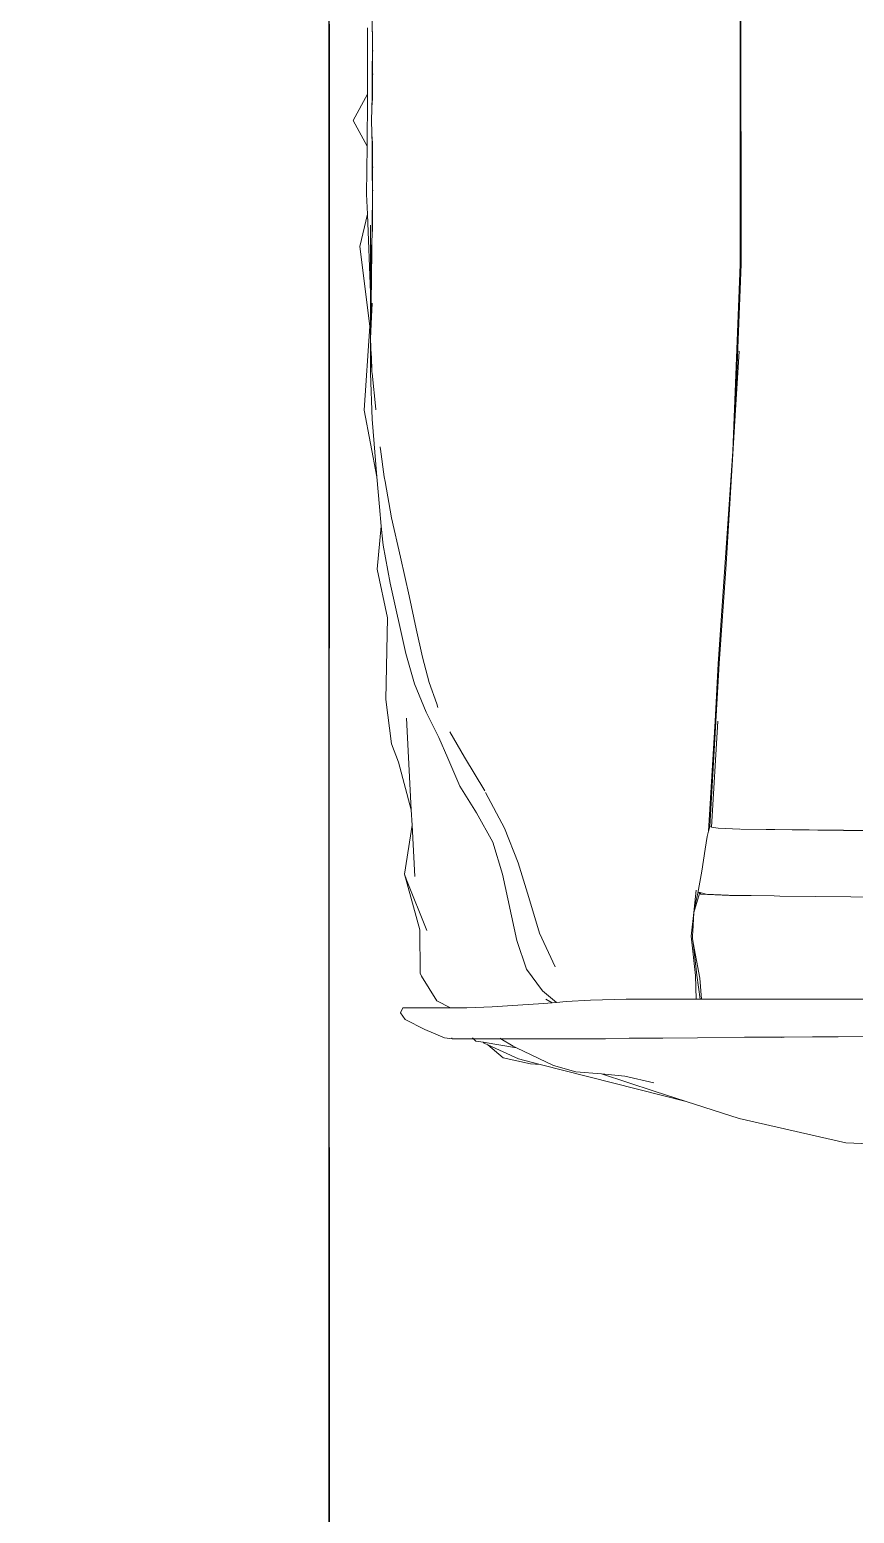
# Model space of a CAD drawing. Header units: metres. Extents: x 167 to 250, y 44 to 219.
# Drawn here: x 225.0101 to 225.1752, y 101.2119 to 101.509 of the extents above; entities that cross this region are included whole.
import ezdxf

# ---------------------------------------------------------------- set-up
doc = ezdxf.new("R2010")
doc.units = ezdxf.units.M
doc.linetypes.add('06-PT1-01$0$HIDDEN2', pattern=[0.1875, 0.125, -0.0625])
doc.layers.add('muros', color=5, linetype='Continuous', lineweight=25)

# ---------------------------------------------------------------- blocks, each defined once
blk = doc.blocks.new('vrefrefrf')
at = {"color": 251, "lineweight": 5, "true_color": 0x636466}
for p, q in [((212.02137, 103.82229), (212.02137, 104.01646)), ((212.05365, 103.91828), (212.05079, 103.85183)), ((212.00027, 103.8383), (212.00067, 103.87371)), ((211.98677, 103.85131), (211.98698, 103.86411)), ((211.98698, 103.86411), (211.98687, 103.85131)), ((212.02907, 103.85026), (212.02897, 103.85606)), ((212.05079, 103.85183), (212.04583, 103.82998)), ((211.98657, 103.83022), (211.98677, 103.85131)), ((211.98687, 103.85131), (211.98657, 103.83022)), ((212.02907, 103.84496), (212.02907, 103.85026)), ((212.02917, 103.83916), (212.02907, 103.84496)), ((212.00007, 103.82781), (212.00025, 103.83712)), ((212.00025, 103.83712), (212.00017, 103.82801)), ((212.00025, 103.83712), (212.00027, 103.8383)), ((212.02917, 103.83106), (212.02917, 103.83916)), ((212.02922, 103.83873), (212.02917, 103.83916)), ((211.81217, 103.83031), (211.87097, 103.83041)), ((211.87097, 103.83041), (211.90196, 103.82919)), ((212.02917, 103.83106), (212.02927, 103.82146)), ((211.87107, 103.83016), (211.81227, 103.83016)), ((211.90927, 103.82866), (211.87107, 103.83016)), ((211.88877, 103.83001), (211.90196, 103.82919)), ((211.90196, 103.82919), (211.93237, 103.82731)), ((211.95277, 103.82566), (211.90927, 103.82866)), ((211.98637, 103.82571), (211.98657, 103.83011)), ((211.99987, 103.82321), (212.00007, 103.82781)), ((212.00017, 103.82801), (211.99997, 103.82351)), ((212.04583, 103.82998), (212.04232, 103.81913)), ((211.93237, 103.82731), (211.95267, 103.82591)), ((211.98607, 103.82401), (211.95267, 103.82591)), ((211.96447, 103.82506), (211.95277, 103.82566)), ((211.96447, 103.82561), (211.98617, 103.82431)), ((211.98698, 103.82373), (211.96447, 103.82506)), ((211.98607, 103.82401), (211.98617, 103.82431)), ((211.98617, 103.82431), (211.98637, 103.82571)), ((211.98698, 103.82373), (211.98607, 103.82401)), ((211.98807, 103.82341), (211.98698, 103.82373)), ((211.98807, 103.82341), (211.99068, 103.82299)), ((211.99068, 103.82299), (211.9952, 103.82231)), ((211.99966, 103.82151), (211.9952, 103.82231)), ((211.99954, 103.82182), (211.99957, 103.82191)), ((211.99966, 103.82151), (211.99954, 103.82182)), ((211.99957, 103.82191), (211.99987, 103.82321)), ((211.99987, 103.82211), (211.99957, 103.82191)), ((211.99957, 103.82191), (212.00367, 103.82071)), ((212.00299, 103.82074), (211.99966, 103.82151)), ((211.99997, 103.82351), (211.99987, 103.82211)), ((212.01707, 103.82191), (212.00987, 103.82057)), ((212.00987, 103.82057), (212.01647, 103.82131)), ((212.01647, 103.82131), (212.02137, 103.82202)), ((212.02137, 103.82229), (212.01707, 103.82191)), ((212.02137, 103.82229), (212.02137, 103.82202)), ((212.02137, 103.82202), (212.02137, 103.82119)), ((212.02937, 103.81436), (212.02927, 103.82146)), ((212.00299, 103.82074), (211.99907, 103.82116)), ((212.00367, 103.82071), (212.00299, 103.82074)), ((212.00755, 103.82049), (212.00367, 103.82071)), ((212.00847, 103.82016), (212.00367, 103.82071)), ((212.00755, 103.82049), (212.00837, 103.82041)), ((212.00837, 103.82041), (212.00852, 103.82043)), ((212.01657, 103.82106), (212.00847, 103.82016)), ((212.00852, 103.82043), (212.00897, 103.82041)), ((212.00987, 103.82057), (212.00897, 103.82041)), ((212.02137, 103.82119), (212.01657, 103.82106)), ((212.02137, 103.80686), (212.02137, 103.82119)), ((212.03473, 103.78924), (212.04232, 103.81913)), ((212.04232, 103.81913), (212.04022, 103.81262)), ((212.02937, 103.80746), (212.02937, 103.81436)), ((212.03669, 103.80183), (212.04022, 103.81262)), ((212.0385, 103.81253), (212.03711, 103.80661)), ((212.02137, 103.80686), (212.02157, 103.79956)), ((212.02947, 103.80266), (212.02937, 103.80746)), ((212.03711, 103.80661), (212.03669, 103.80183)), ((212.02947, 103.78123), (212.02947, 103.80266)), ((212.03669, 103.80183), (212.03622, 103.79658)), ((212.02157, 103.79956), (212.02187, 103.79456)), ((212.02187, 103.79456), (212.02204, 103.79262)), ((212.03622, 103.79658), (212.03495, 103.79198)), ((212.01477, 103.79236), (212.00787, 103.78916)), ((212.01967, 103.78976), (212.02204, 103.79262)), ((212.02138, 103.79043), (212.02212, 103.7917)), ((212.02204, 103.79262), (212.02212, 103.7917)), ((212.02212, 103.7917), (212.02227, 103.78996)), ((212.03495, 103.79198), (212.03133, 103.78445)), ((212.00787, 103.78916), (212.00057, 103.78696)), ((212.01967, 103.78976), (212.01527, 103.78646)), ((212.02227, 103.78996), (212.02297, 103.77946)), ((212.0336, 103.7848), (212.03473, 103.78924)), ((212.03473, 103.78924), (212.03461, 103.7873)), ((212.00057, 103.78696), (211.99347, 103.78476)), ((212.01527, 103.78646), (212.00937, 103.78446)), ((212.03339, 103.78172), (212.03461, 103.7873)), ((211.97907, 103.77806), (211.98637, 103.78196)), ((211.99347, 103.78476), (211.98637, 103.78196)), ((212.00937, 103.78446), (211.99577, 103.78156)), ((212.03097, 103.78371), (212.02947, 103.78123)), ((212.03133, 103.78445), (212.03018, 103.77759)), ((212.03073, 103.77858), (212.0336, 103.7848)), ((212.03133, 103.78445), (212.03097, 103.78371)), ((211.98927, 103.77956), (211.98327, 103.77626)), ((211.99577, 103.78156), (211.98927, 103.77956)), ((212.02297, 103.77946), (212.02317, 103.77426)), ((212.02947, 103.78123), (212.02937, 103.78106)), ((212.02947, 103.78123), (212.02947, 103.77562)), ((212.03339, 103.78172), (212.03073, 103.77858)), ((211.97877, 103.77796), (211.97187, 103.77376)), ((211.98327, 103.77626), (211.97777, 103.77286)), ((212.02947, 103.77562), (212.02995, 103.77613)), ((212.03018, 103.77759), (212.02995, 103.77613)), ((212.03037, 103.77781), (212.03018, 103.77759)), ((212.03037, 103.77781), (212.03073, 103.77858)), ((211.96667, 103.77076), (211.97187, 103.77376)), ((211.97777, 103.77286), (211.97207, 103.77036)), ((212.02317, 103.77426), (212.02317, 103.77094)), ((212.02927, 103.77541), (212.02947, 103.77562)), ((212.02947, 103.77562), (212.02947, 103.77126)), ((211.96787, 103.76856), (211.97207, 103.77036)), ((212.02317, 103.77094), (212.02173, 103.76811)), ((212.02317, 103.76116), (212.02317, 103.77094)), ((212.02757, 103.76566), (212.02927, 103.76966)), ((212.02947, 103.77126), (212.02927, 103.77122)), ((212.02927, 103.76966), (212.02947, 103.77126)), ((211.95657, 103.76656), (211.96094, 103.76813)), ((211.96094, 103.76813), (211.96167, 103.76836)), ((211.96267, 103.76596), (211.96787, 103.76856)), ((212.02173, 103.76811), (212.0167, 103.76498)), ((211.94557, 103.76386), (211.93887, 103.76246)), ((211.95137, 103.76516), (211.94557, 103.76386)), ((211.95657, 103.76656), (211.95137, 103.76516)), ((211.95687, 103.76356), (211.96267, 103.76596)), ((211.99626, 103.76359), (211.9858, 103.76306)), ((212.00717, 103.76461), (211.99582, 103.76154)), ((212.00733, 103.76605), (211.99697, 103.76191)), ((212.00717, 103.76461), (212.01607, 103.76471)), ((212.0167, 103.76498), (212.01607, 103.76471)), ((212.02557, 103.76166), (212.02757, 103.76566)), ((211.93097, 103.76066), (211.92287, 103.75886)), ((211.93887, 103.76246), (211.93097, 103.76066)), ((211.93627, 103.75856), (211.95067, 103.76176)), ((211.95687, 103.76356), (211.95067, 103.76176)), ((211.98264, 103.7629), (211.9639, 103.76194)), ((211.97286, 103.76028), (211.98264, 103.7629)), ((211.9858, 103.76306), (211.98264, 103.7629)), ((211.9858, 103.76306), (211.99582, 103.76154)), ((211.99697, 103.76191), (211.99582, 103.76154)), ((212.02317, 103.76116), (212.02417, 103.76066)), ((212.02417, 103.76066), (212.02557, 103.76166)), ((211.91547, 103.75756), (211.91447, 103.75736)), ((211.92287, 103.75886), (211.91547, 103.75756)), ((211.93627, 103.75856), (211.92847, 103.75716)), ((211.94334, 103.758), (211.93342, 103.75589)), ((211.94334, 103.758), (211.96007, 103.75771)), ((211.9691, 103.75887), (211.96007, 103.75771)), ((211.97286, 103.76028), (211.9691, 103.75887)), ((211.82037, 103.75486), (211.82657, 103.75496)), ((211.82337, 103.75496), (211.82657, 103.75496)), ((211.82657, 103.75496), (211.82698, 103.75496)), ((211.82741, 103.75506), (211.82698, 103.75496)), ((211.82698, 103.75496), (211.83177, 103.75486)), ((211.82698, 103.75496), (211.83244, 103.75496)), ((211.83177, 103.75486), (211.83677, 103.75486)), ((211.83202, 103.75505), (211.83244, 103.75496)), ((211.83244, 103.75496), (211.83677, 103.75496)), ((211.83677, 103.75496), (211.83837, 103.75489)), ((211.83677, 103.75486), (211.84157, 103.75476)), ((211.84657, 103.75486), (211.84157, 103.75476)), ((211.8449, 103.75489), (211.84657, 103.75496)), ((211.84657, 103.75496), (211.8508, 103.75496)), ((211.85157, 103.75486), (211.84657, 103.75486)), ((211.8508, 103.75496), (211.85122, 103.75505)), ((211.8508, 103.75496), (211.85624, 103.75496)), ((211.85624, 103.75496), (211.85157, 103.75486)), ((211.85581, 103.75506), (211.85624, 103.75496)), ((211.85624, 103.75496), (211.85677, 103.75496)), ((211.85677, 103.75496), (211.86297, 103.75496)), ((211.86297, 103.75486), (211.85677, 103.75496)), ((211.87685, 103.75456), (211.86072, 103.75392)), ((211.86297, 103.75496), (211.86432, 103.75494)), ((211.86297, 103.75486), (211.87887, 103.75466)), ((211.87887, 103.75466), (211.86297, 103.75456)), ((211.86297, 103.75456), (211.87685, 103.75456)), ((211.87887, 103.75466), (211.87685, 103.75456)), ((211.88627, 103.75456), (211.87685, 103.75456)), ((211.87887, 103.75466), (211.88627, 103.75456)), ((211.88317, 103.75466), (211.87897, 103.75486)), ((211.88317, 103.75466), (211.88627, 103.75456)), ((211.89298, 103.75485), (211.88627, 103.75456)), ((211.89327, 103.75456), (211.88627, 103.75456)), ((211.89298, 103.75485), (211.88977, 103.75476)), ((211.89327, 103.75486), (211.89298, 103.75485)), ((211.90067, 103.75566), (211.89327, 103.75486)), ((211.89327, 103.75456), (211.90267, 103.75486)), ((211.90067, 103.75566), (211.90077, 103.75566)), ((211.91448, 103.75584), (211.90087, 103.75324)), ((211.90267, 103.75486), (211.91448, 103.75584)), ((211.90847, 103.75656), (211.90837, 103.75656)), ((211.90847, 103.75656), (211.90886, 103.75662)), ((211.90886, 103.75662), (211.91447, 103.75736)), ((211.91448, 103.75584), (211.92067, 103.75636)), ((211.92067, 103.75636), (211.92462, 103.75674)), ((211.92462, 103.75674), (211.92787, 103.75706)), ((211.93342, 103.75589), (211.92462, 103.75674)), ((211.92787, 103.75706), (211.92847, 103.75716)), ((211.82264, 103.75396), (211.83618, 103.75396)), ((211.84157, 103.75101), (211.83618, 103.75396)), ((211.83618, 103.75396), (211.83677, 103.75396)), ((211.84687, 103.75385), (211.83677, 103.75396)), ((211.84687, 103.75385), (211.84157, 103.75101)), ((211.85667, 103.75376), (211.84687, 103.75385)), ((211.86072, 103.75392), (211.85667, 103.75376)), ((211.86072, 103.75392), (211.86738, 103.75237)), ((211.88367, 103.75441), (211.86738, 103.75237)), ((211.90087, 103.75324), (211.88367, 103.75441))]:
    blk.add_line(p, q, dxfattribs=at)

msp = doc.modelspace()

# ---------------------------------------------------------------- linework, layer by layer
at = {"layer": 'muros', "color": 146, "true_color": 0x105689}
msp.add_lwpolyline([(224.49677, 98.72473), (225.07006, 98.72473), (225.07006, 102.30473), (223.47677, 102.30473), (223.47677, 98.72473), (223.59677, 98.72473)], dxfattribs=at)
at = {"layer": 'muros', "color": 11, "linetype": '06-PT1-01$0$HIDDEN2', "true_color": 0xf27172}
msp.add_lwpolyline([(225.07006, 98.84473), (226.95006, 98.84473), (226.95006, 102.18516), (225.07006, 102.18516)], close=True, dxfattribs=at)
msp.add_lwpolyline([(225.97006, 101.79473), (225.97006, 101.20473), (225.07006, 101.20473), (225.07006, 101.79473), (225.97006, 101.79473)], dxfattribs=at)

# ---------------------------------------------------------------- block references
at = {"layer": 'muros', "color": 114, "true_color": 0x139b48, "xscale": 0.9787065335983018, "yscale": 0.9787065335983018, "zscale": 0.9787065335983018, "rotation": 270}
msp.add_blockref('vrefrefrf', (123.53305, 308.82158), dxfattribs=at)

doc.saveas('drawing.dxf')
